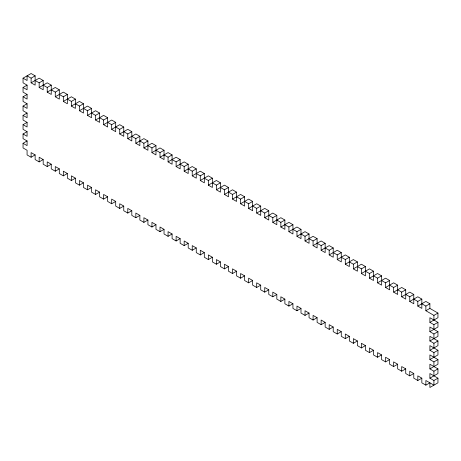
<?xml version="1.0" encoding="UTF-8"?>
<svg xmlns="http://www.w3.org/2000/svg" width="461" height="461" viewBox="0 0 461 461"><rect width="100%" height="100%" fill="white"/><g stroke="black" fill="none" stroke-linecap="round" stroke-linejoin="round"><path stroke-width="0.69" d="M23.05 78.168L31.106 73.518L35.134 75.846L35.134 85.147L31.106 82.824L31.106 78.168L27.078 75.846L27.078 80.496L23.05 78.168L23.05 82.824L27.078 85.147L27.078 89.797L23.05 87.475L23.05 92.125L27.078 94.447L27.078 99.103L23.05 96.775L23.05 101.426L27.078 103.754L27.078 108.404L23.05 106.076L23.05 110.732L27.078 113.054L27.078 117.705L23.05 115.383L23.05 120.033L27.078 122.361L27.078 127.011L23.05 124.683L23.05 129.334L27.078 131.662L27.078 136.312L23.05 133.984L23.05 138.64L27.078 140.962L27.078 145.613L23.05 143.29L23.05 147.941L27.078 150.269L27.078 154.919L31.106 157.241L35.134 154.919L35.134 159.569L39.162 161.892L43.19 159.569L43.19 164.22L47.218 166.548L51.246 164.22L51.246 168.87L55.274 171.198L59.302 168.87L59.302 173.52L63.33 175.848L67.358 173.52L67.358 178.177L71.386 180.499L75.414 178.177L75.414 182.827L79.442 185.149L83.47 182.827L83.47 187.477L87.498 189.799L91.526 187.477L91.526 192.128L95.56 194.456L99.588 192.128L99.588 196.778L103.616 199.106L107.644 196.778L107.644 201.428L111.671 203.756L115.699 201.428L115.699 206.084L119.727 208.407L123.755 206.084L123.755 210.735L127.783 213.057L131.811 210.735L131.811 215.385L135.839 217.707L139.867 215.385L139.867 220.035L143.895 222.363L147.923 220.035L147.923 224.686L151.951 227.014L155.979 224.686L155.979 229.336L160.007 231.664L164.035 229.336L164.035 233.986L168.063 236.314L172.091 233.986L172.091 238.642L176.119 240.965L180.147 238.642L180.147 243.293L184.175 245.615L188.203 243.293L188.203 247.943L192.231 250.271L196.259 247.943L196.259 252.593L200.287 254.921L204.315 252.593L204.315 257.244L208.343 259.572L212.371 257.244L212.371 261.894L216.399 264.222L220.427 261.894L220.427 266.55L224.455 268.872L228.483 266.55L228.483 271.201L232.517 273.523L236.545 271.201L236.545 275.851L240.573 278.179L244.601 275.851L244.601 280.501L248.629 282.829L252.657 280.501L252.657 285.152L256.685 287.48L260.713 285.152L260.713 289.802L264.741 292.13L268.769 289.802L268.769 294.458L272.797 296.78L276.825 294.458L276.825 299.108L280.853 301.431L284.881 299.108L284.881 303.759L288.909 306.081L292.937 303.759L292.937 308.409L296.965 310.737L300.993 308.409L300.993 313.059L305.021 315.387L309.049 313.059L309.049 317.71L313.077 320.038L317.105 317.71L317.105 322.366L321.133 324.688L325.161 322.366L325.161 327.016L329.189 329.338L333.217 327.016L333.217 331.666L337.245 333.989L341.273 331.666L341.273 336.317L345.301 338.645L349.329 336.317L349.329 340.967L353.357 343.295L357.384 340.967L357.384 345.617L361.412 347.946L365.44 345.617L365.44 350.274L369.474 352.596L373.502 350.274L373.502 354.924L377.53 357.246L381.558 354.924L381.558 359.574L385.586 361.897L389.614 359.574L389.614 364.225L393.642 366.553L397.67 364.225L397.67 368.875L401.698 371.203L405.726 368.875L405.726 373.525L409.754 375.853L413.782 373.525L413.782 378.176L417.81 380.504L421.838 378.176L421.838 382.832L425.866 385.154L429.894 382.832L429.894 387.482L437.95 382.832L437.95 378.176L429.894 373.525L429.894 378.176L433.922 380.504L437.95 378.176M31.106 78.168L35.134 75.846M23.05 87.475L27.078 85.147M31.106 82.824L39.162 78.168L43.19 80.496L43.19 89.797L39.162 87.475L39.162 82.824L35.134 80.496M39.162 82.824L43.19 80.496M23.05 96.775L27.078 94.447M39.162 87.475L47.218 82.824L51.246 85.147L51.246 94.447L47.218 92.125L47.218 87.475L43.19 85.147M47.218 87.475L51.246 85.147M23.05 106.076L27.078 103.754M47.218 92.125L55.274 87.475L59.302 89.797L59.302 99.103L55.274 96.775L55.274 92.125L51.246 89.797M55.274 92.125L59.302 89.797M23.05 115.383L27.078 113.054M55.274 96.775L63.33 92.125L67.358 94.447L67.358 103.754L63.33 101.426L63.33 96.775L59.302 94.447M63.33 96.775L67.358 94.447M23.05 124.683L27.078 122.361M63.33 101.426L71.386 96.775L75.414 99.103L75.414 108.404L71.386 106.076L71.386 101.426L75.414 99.103M23.05 133.984L27.078 131.662M71.386 106.076L79.442 101.426L83.47 103.754L83.47 113.054L79.442 110.732L79.442 106.076L75.414 103.754M79.442 106.076L83.47 103.754M23.05 143.29L27.078 140.962M79.442 110.732L87.498 106.076L91.526 108.404L91.526 117.705L87.498 115.383L87.498 110.726L83.47 108.404M87.498 110.726L91.526 108.404M87.498 115.383L95.56 110.726L99.588 113.054L99.588 122.355L95.56 120.033L95.56 115.383L91.526 113.054M95.56 115.383L99.588 113.054M95.56 120.033L103.616 115.383L107.644 117.705L107.644 127.011L103.616 124.683L103.616 120.033L99.588 117.705M103.616 120.033L107.644 117.705M103.616 124.683L111.671 120.033L115.699 122.355L115.699 131.662L111.671 129.334L111.671 124.683L107.644 122.355M111.671 124.683L115.699 122.355M111.671 129.334L119.727 124.683L123.755 127.011L123.755 136.312L119.727 133.984L119.727 129.334L115.699 127.011M119.727 129.334L123.755 127.011M119.727 133.984L127.783 129.334L131.811 131.662L131.811 140.962L127.783 138.634L127.783 133.984L123.755 131.662M127.783 133.984L131.811 131.662M127.783 138.634L135.839 133.984L139.867 136.312L139.867 145.613L135.839 143.29L135.839 138.634L131.811 136.312M135.839 138.634L139.867 136.312M135.839 143.29L143.895 138.634L147.923 140.962L147.923 150.263L143.895 147.941L143.895 143.29L147.923 140.962M143.895 147.941L151.951 143.29L155.979 145.613L155.979 154.919L151.951 152.591L151.951 147.941L147.923 145.613M151.951 147.941L155.979 145.613M151.951 152.591L160.007 147.941L164.035 150.263L164.035 159.569L160.007 157.241L160.007 152.591L164.035 150.263M160.007 157.241L168.063 152.591L172.091 154.919L172.091 164.22L168.063 161.892L168.063 157.241L164.035 154.919M168.063 157.241L172.091 154.919M168.063 161.892L176.119 157.241L180.147 159.569L180.147 168.87L176.119 166.542L176.119 161.892L172.091 159.569M176.119 161.892L180.147 159.569M176.119 166.542L184.175 161.892L188.203 164.22L188.203 173.52L184.175 171.198L184.175 166.542L188.203 164.22M184.175 171.198L192.231 166.542L196.259 168.87L196.259 178.171L192.231 175.848L192.231 171.198L196.259 168.87M192.231 175.848L200.287 171.198L204.315 173.52L204.315 182.827L200.287 180.499L200.287 175.848L196.259 173.52M200.287 175.848L204.315 173.52M200.287 180.499L208.343 175.848L212.371 178.171L212.371 187.477L208.343 185.149L208.343 180.499L212.371 178.171M208.343 185.149L216.399 180.499L220.427 182.821L220.427 192.128L216.399 189.799L216.399 185.149L220.427 182.821M216.399 189.799L224.455 185.149L228.483 187.477L228.483 196.778L224.455 194.45L224.455 189.799L228.483 187.477M224.455 194.45L232.517 189.799L236.545 192.128L236.545 201.428L232.517 199.106L232.517 194.45L236.545 192.128M232.517 199.106L240.573 194.45L244.601 196.778L244.601 206.079L240.573 203.756L240.573 199.106L244.601 196.778M240.573 203.756L248.629 199.106L252.657 201.428L252.657 210.729L248.629 208.407L248.629 203.756L252.657 201.428M248.629 208.407L256.685 203.756L260.713 206.079L260.713 215.385L256.685 213.057L256.685 208.407L260.713 206.079M256.685 213.057L264.741 208.407L268.769 210.729L268.769 220.035L264.741 217.707L264.741 213.057L268.769 210.729M264.741 217.707L272.797 213.057L276.825 215.385L276.825 224.686L272.797 222.358L272.797 217.707L268.769 215.385M272.797 217.707L276.825 215.385M272.797 222.358L280.853 217.707L284.881 220.035L284.881 229.336L280.853 227.014L280.853 222.358L284.881 220.035M280.853 227.014L288.909 222.358L292.937 224.686L292.937 233.986L288.909 231.664L288.909 227.014L292.937 224.686M288.909 231.664L296.965 227.014L300.993 229.336L300.993 238.637L296.965 236.314L296.965 231.664L300.993 229.336M296.965 236.314L305.021 231.664L309.049 233.986L309.049 243.293L305.021 240.965L305.021 236.314L309.049 233.986M305.021 240.965L313.077 236.314L317.105 238.637L317.105 247.943L313.077 245.615L313.077 240.965L317.105 238.637M313.077 245.615L321.133 240.965L325.161 243.293L325.161 252.593L321.133 250.265L321.133 245.615L317.105 243.293M321.133 245.615L325.161 243.293M321.133 250.265L329.189 245.615L333.217 247.943L333.217 257.244L329.189 254.921L329.189 250.265L333.217 247.943M329.189 254.921L337.245 250.265L341.273 252.593L341.273 261.894L337.245 259.572L337.245 254.916L341.273 252.593M337.245 259.572L345.301 254.916L349.329 257.244L349.329 266.544L345.301 264.222L345.301 259.572L341.273 257.244M345.301 259.572L349.329 257.244M345.301 264.222L353.357 259.572L357.384 261.894L357.384 271.201L353.357 268.872L353.357 264.222L349.329 261.894M353.357 264.222L357.384 261.894M353.357 268.872L361.412 264.222L365.44 266.544L365.44 275.851L361.412 273.523L361.412 268.872L365.44 266.544M361.412 273.523L369.474 268.872L373.502 271.201L373.502 280.501L369.474 278.173L369.474 273.523L365.44 271.201M369.474 273.523L373.502 271.201M369.474 278.173L377.53 273.523L381.558 275.851L381.558 285.152L377.53 282.824L377.53 278.173L373.502 275.851M377.53 278.173L381.558 275.851M377.53 282.824L385.586 278.173L389.614 280.501L389.614 289.802L385.586 287.48L385.586 282.824L381.558 280.501M385.586 282.824L389.614 280.501M385.586 287.48L393.642 282.824L397.67 285.152L397.67 294.452L393.642 292.13L393.642 287.48L389.614 285.152M393.642 287.48L397.67 285.152M393.642 292.13L401.698 287.48L405.726 289.802L405.726 299.108L401.698 296.78L401.698 292.13L405.726 289.802M401.698 296.78L409.754 292.13L413.782 294.452L413.782 303.759L409.754 301.431L409.754 296.78L405.726 294.452M409.754 296.78L413.782 294.452M409.754 301.431L417.81 296.78L421.838 299.108L421.838 308.409L417.81 306.081L417.81 301.431L421.838 299.108M417.81 306.081L425.866 301.431L429.894 303.759L429.894 308.409L437.95 313.059L437.95 317.71L429.894 322.36L429.894 317.71L437.95 322.36L437.95 327.016L429.894 331.666L429.894 327.016L437.95 331.666L437.95 336.317L429.894 340.967L429.894 336.317L437.95 340.967L437.95 345.617L429.894 350.268L429.894 345.617L437.95 350.268L437.95 354.924L429.894 359.574L429.894 354.924L437.95 359.574L437.95 364.225L429.894 368.875L429.894 364.225L437.95 368.875L437.95 373.525L429.894 378.176M421.838 303.759L425.866 306.081L429.894 303.759M425.866 306.081L425.866 310.731L429.894 308.409M425.866 310.731L433.922 315.387L437.95 313.059M429.894 322.36L433.922 324.688L437.95 322.36M429.894 331.666L433.922 333.989L437.95 331.666M429.894 340.967L433.922 343.295L437.95 340.967M429.894 350.268L433.922 352.596L437.95 350.268M429.894 359.574L433.922 361.897L437.95 359.574M429.894 368.875L433.922 371.203L437.95 368.875M67.358 99.103L71.386 101.426M139.867 140.962L143.895 143.29M155.979 150.263L160.007 152.591M180.147 164.22L184.175 166.542M188.203 168.87L192.231 171.198M204.315 178.171L208.343 180.499M212.371 182.821L216.399 185.149M220.427 187.477L224.455 189.799M228.483 192.128L232.517 194.45M236.545 196.778L240.573 199.106M244.601 201.428L248.629 203.756M252.657 206.079L256.685 208.407M260.713 210.729L264.741 213.057M276.825 220.035L280.853 222.358M284.881 224.686L288.909 227.014M292.937 229.336L296.965 231.664M300.993 233.986L305.021 236.314M309.049 238.637L313.077 240.965M325.161 247.943L329.189 250.265M333.217 252.593L337.245 254.916M357.384 266.544L361.412 268.872M397.67 289.802L401.698 292.13M413.782 299.108L417.81 301.431M35.134 154.919L31.106 152.591L31.106 157.241M43.19 159.569L39.162 157.241L39.162 161.892M51.246 164.22L47.218 161.892L47.218 166.548M59.302 168.87L55.274 166.548L55.274 171.198M67.358 173.52L63.33 171.198L63.33 175.848M75.414 178.177L71.386 175.848L71.386 180.499M83.47 182.827L79.442 180.499L79.442 185.149M91.526 187.477L87.498 185.149L87.498 189.799M99.588 192.128L95.56 189.799L95.56 194.456M107.644 196.778L103.616 194.456L103.616 199.106M115.699 201.428L111.671 199.106L111.671 203.756M123.755 206.079L119.727 203.756L119.727 208.407M131.811 210.735L127.783 208.407L127.783 213.057M139.867 215.385L135.839 213.057L135.839 217.707M147.923 220.035L143.895 217.707L143.895 222.363M155.979 224.686L151.951 222.363L151.951 227.014M164.035 229.336L160.007 227.014L160.007 231.664M172.091 233.986L168.063 231.664L168.063 236.314M180.147 238.642L176.119 236.314L176.119 240.965M188.203 243.293L184.175 240.965L184.175 245.615M196.259 247.943L192.231 245.615L192.231 250.271M204.315 252.593L200.287 250.271L200.287 254.921M212.371 257.244L208.343 254.921L208.343 259.572M220.427 261.894L216.399 259.572L216.399 264.222M228.483 266.55L224.455 264.222L224.455 268.872M236.545 271.201L232.517 268.872L232.517 273.523M244.601 275.851L240.573 273.523L240.573 278.179M252.657 280.501L248.629 278.173L248.629 282.829M260.713 285.152L256.685 282.829L256.685 287.48M268.769 289.802L264.741 287.48L264.741 292.13M276.825 294.458L272.797 292.13L272.797 296.78M284.881 299.108L280.853 296.78L280.853 301.431M292.937 303.759L288.909 301.431L288.909 306.081M300.993 308.409L296.965 306.081L296.965 310.737M309.049 313.059L305.021 310.737L305.021 315.387M317.105 317.71L313.077 315.387L313.077 320.038M325.161 322.366L321.133 320.038L321.133 324.688M333.217 327.016L329.189 324.688L329.189 329.338M341.273 331.666L337.245 329.338L337.245 333.989M349.329 336.317L345.301 333.989L345.301 338.645M357.384 340.967L353.357 338.645L353.357 343.295M365.44 345.617L361.412 343.295L361.412 347.946M373.502 350.268L369.474 347.946L369.474 352.596M381.558 354.924L377.53 352.596L377.53 357.246M389.614 359.574L385.586 357.246L385.586 361.897M397.67 364.225L393.642 361.897L393.642 366.553M405.726 368.875L401.698 366.553L401.698 371.203M413.782 373.525L409.754 371.203L409.754 375.853M421.838 378.176L417.81 375.853L417.81 380.504M433.922 315.387L433.922 320.038M433.922 324.688L433.922 329.338M433.922 333.989L433.922 338.639M433.922 343.295L433.922 347.946M433.922 352.596L433.922 357.246M433.922 361.897L433.922 366.553M433.922 371.203L433.922 375.853M433.922 380.504L433.922 385.154L425.866 380.504L425.866 385.154"/></g></svg>
